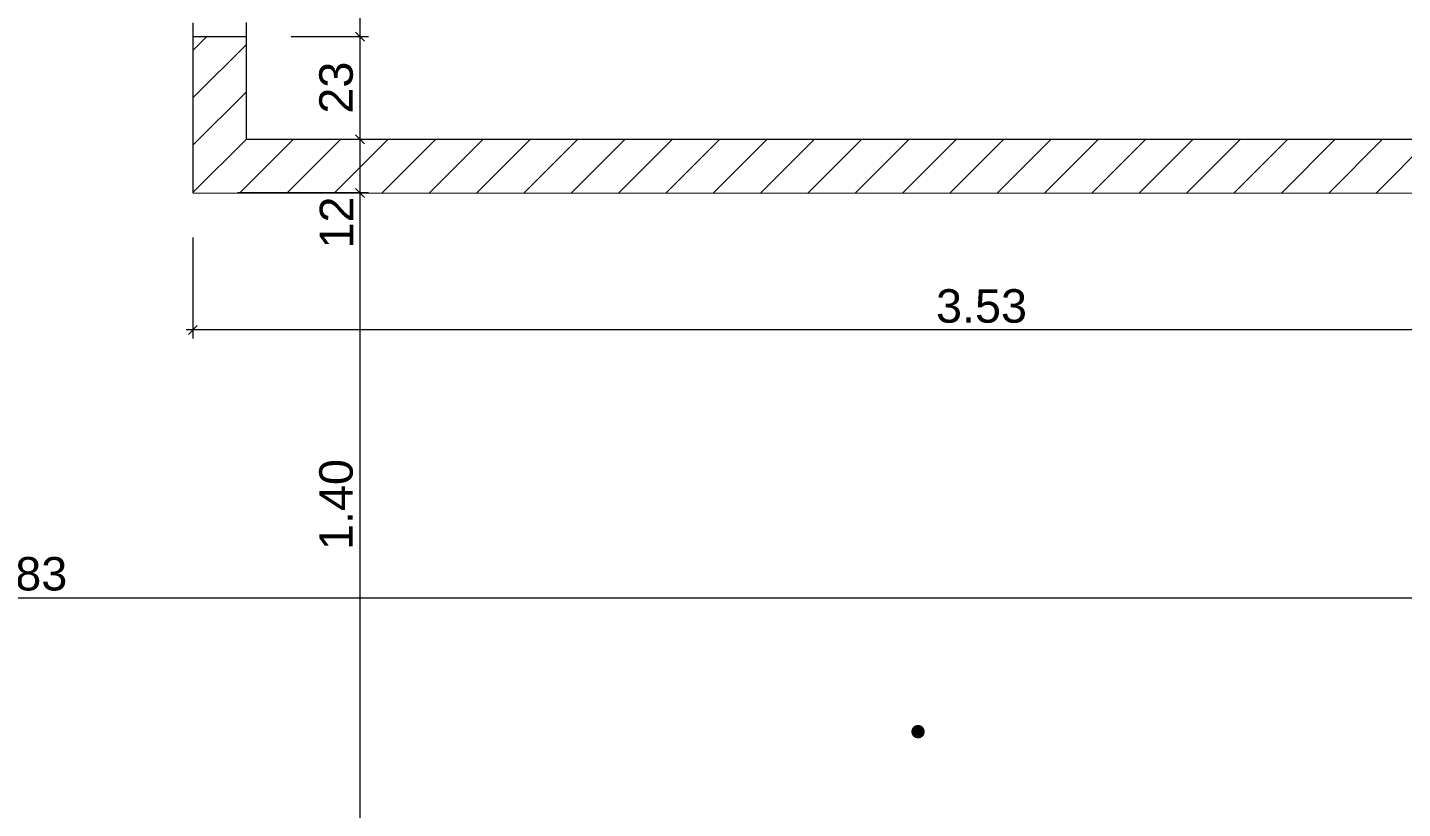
# Model space of a CAD drawing. Extents: x 0 to 1189, y 0 to 841.
# Drawn here: x 249.3 to 310.9, y 456.6 to 491.6 of the extents above; entities that cross this region are included whole.
import ezdxf

# ---------------------------------------------------------------- set-up
doc = ezdxf.new("R2010")
doc.units = 0
doc.layers.get('0').update_dxf_attribs({"lineweight": 35})
for name, color, linetype, lineweight in [('211.6 Mauerwerk Kontur', 7, 'Continuous', 25), ('211.6 Mauerwerk Schraffur', 7, 'Continuous', 25), ('273.0 Innentüren', 7, 'Continuous', 25), ('Bemassung', 7, 'Continuous', 25), ('Raumstempel', 7, 'Continuous', 25)]:
    doc.layers.add(name, color=color, linetype=linetype, lineweight=lineweight)
doc.styles.get("Standard").update_dxf_attribs({"font": 'arial.ttf'})

# ---------------------------------------------------------------- blocks, each defined once
blk = doc.blocks.new('Referenz-A0SO6TOG06', base_point=(4.401, 96.704))
at = {"layer": '211.6 Mauerwerk Kontur', "color": 0, "lineweight": 18}
for p, q in [((256.738, 491.139), (256.737, 491.139)), ((256.737, 491.139), (256.737, 484.139)), ((259.137, 491.139), (256.738, 491.139)), ((259.137, 486.539), (259.137, 491.139)), ((327.337, 486.537), (259.137, 486.539)), ((256.737, 484.139), (327.337, 484.137))]:
    blk.add_line(p, q, dxfattribs=at)
at = {"layer": '211.6 Mauerwerk Schraffur', "color": 0, "lineweight": 13}
for p, q in [((256.737, 490.522), (257.355, 491.139)), ((256.737, 488.4), (259.137, 490.8)), ((256.737, 486.279), (259.137, 488.679)), ((256.737, 484.157), (259.137, 486.557)), ((258.84, 484.139), (261.24, 486.539)), ((260.961, 484.139), (263.361, 486.539)), ((263.082, 484.139), (265.482, 486.538)), ((265.204, 484.138), (267.603, 486.538)), ((267.325, 484.138), (269.725, 486.538)), ((269.446, 484.138), (271.846, 486.538)), ((271.567, 484.138), (273.967, 486.538)), ((273.689, 484.138), (276.089, 486.538)), ((275.81, 484.138), (278.21, 486.538)), ((277.931, 484.138), (280.331, 486.538)), ((280.052, 484.138), (282.452, 486.538)), ((282.174, 484.138), (284.574, 486.538)), ((284.295, 484.138), (286.695, 486.538)), ((286.416, 484.138), (288.816, 486.538)), ((288.537, 484.138), (290.937, 486.538)), ((290.659, 484.138), (293.059, 486.538)), ((292.78, 484.138), (295.18, 486.538)), ((294.901, 484.138), (297.301, 486.537)), ((297.022, 484.138), (299.422, 486.537)), ((299.144, 484.137), (301.544, 486.537)), ((301.265, 484.137), (303.665, 486.537)), ((303.386, 484.137), (305.786, 486.537)), ((305.507, 484.137), (307.907, 486.537)), ((307.629, 484.137), (310.029, 486.537)), ((309.75, 484.137), (312.15, 486.537))]:
    blk.add_line(p, q, dxfattribs=at)
at = {"layer": '273.0 Innentüren', "color": 0, "lineweight": 13}
for p, q in [((256.738, 491.762), (256.738, 491.139)), ((259.138, 491.139), (259.138, 491.779)), ((259.137, 491.139), (259.138, 491.139))]:
    blk.add_line(p, q, dxfattribs=at)
at = {"layer": 'Bemassung', "color": 0, "lineweight": 13}
for p, q in [((264.23, 491.139), (264.23, 510.739)), ((264.605, 491.139), (261.138, 491.139)), ((264.605, 491.139), (261.138, 491.139)), ((264.43, 490.939), (264.03, 491.339)), ((264.03, 491.339), (264.43, 490.939)), ((264.23, 491.139), (264.23, 491.439)), ((264.23, 486.539), (264.23, 491.139)), ((264.23, 490.839), (264.23, 491.139)), ((264.03, 486.739), (264.43, 486.339)), ((264.43, 486.339), (264.03, 486.739)), ((264.23, 486.539), (264.23, 486.839)), ((264.605, 486.539), (261.137, 486.539)), ((264.605, 486.539), (261.137, 486.539)), ((264.23, 486.239), (264.23, 486.539)), ((264.23, 484.139), (264.23, 486.539)), ((264.43, 483.941), (264.03, 484.341)), ((264.03, 484.339), (264.43, 483.939)), ((264.23, 484.141), (264.23, 484.441)), ((264.605, 484.139), (258.737, 484.139)), ((264.605, 484.141), (263.855, 484.141)), ((264.23, 456.141), (264.23, 484.141)), ((264.23, 483.839), (264.23, 484.139)), ((256.737, 482.139), (256.737, 477.626)), ((256.937, 478.201), (256.537, 477.801)), ((256.737, 478.001), (256.437, 478.001)), ((327.337, 478.001), (256.737, 478.001)), ((170.736, 466.001), (327.337, 466.001))]:
    blk.add_line(p, q, dxfattribs=at)
at = {"layer": 'Raumstempel', "color": 0, "lineweight": 13}
for points in [[(289.017, 460.177), (288.987, 460.177), (289.017, 460.213)], [(289.053, 460.213), (289.017, 460.213), (289.053, 460.244)], [(289.051, 459.789), (289.017, 459.789), (289.017, 460.213)], [(289.053, 459.758), (289.053, 460.213), (289.017, 460.213)], [(289.093, 460.244), (289.053, 460.244), (289.093, 460.268)], [(289.091, 459.758), (289.053, 459.758), (289.053, 460.244)], [(289.093, 459.734), (289.093, 460.244), (289.053, 460.244)], [(289.137, 460.268), (289.093, 460.268), (289.137, 460.286)], [(289.135, 459.734), (289.093, 459.734), (289.093, 460.268)], [(289.137, 459.716), (289.137, 460.268), (289.093, 460.268)], [(289.183, 460.286), (289.137, 460.286), (289.183, 460.297)], [(289.182, 459.716), (289.137, 459.716), (289.137, 460.286)], [(289.183, 459.705), (289.183, 460.286), (289.137, 460.286)], [(289.23, 460.297), (289.183, 460.297), (289.23, 460.301)], [(289.229, 459.705), (289.183, 459.705), (289.183, 460.297)], [(289.23, 459.701), (289.23, 460.297), (289.183, 460.297)], [(289.277, 459.705), (289.23, 459.705), (289.23, 460.301)], [(289.277, 460.297), (289.23, 460.297), (289.23, 460.301)], [(289.277, 459.705), (289.277, 460.297), (289.23, 460.297)], [(289.322, 459.716), (289.277, 459.716), (289.277, 460.297)], [(289.322, 460.286), (289.277, 460.286), (289.277, 460.297)], [(289.322, 459.716), (289.322, 460.286), (289.277, 460.286)], [(289.366, 459.734), (289.322, 459.734), (289.322, 460.286)], [(289.366, 460.268), (289.324, 460.268), (289.322, 460.286)], [(289.366, 459.734), (289.366, 460.268), (289.324, 460.268)], [(289.406, 459.758), (289.366, 459.758), (289.366, 460.268)], [(289.406, 460.244), (289.368, 460.244), (289.366, 460.268)], [(289.406, 459.758), (289.406, 460.244), (289.368, 460.244)], [(289.442, 459.789), (289.406, 459.789), (289.406, 460.244)], [(289.442, 460.213), (289.408, 460.213), (289.406, 460.244)], [(289.442, 459.789), (289.442, 460.213), (289.408, 460.213)], [(289.472, 459.825), (289.442, 459.825), (289.442, 460.213)], [(289.472, 460.177), (289.445, 460.177), (289.442, 460.213)], [(288.933, 460.001), (288.93, 460.001), (288.933, 460.048)], [(288.933, 459.954), (288.933, 460.001), (288.93, 460.001)], [(288.944, 460.048), (288.933, 460.048), (288.944, 460.094)], [(288.941, 459.954), (288.933, 459.954), (288.933, 460.048)], [(288.944, 459.908), (288.944, 460.048), (288.933, 460.048)], [(288.944, 459.908), (288.941, 459.954), (288.933, 459.954)], [(288.962, 460.094), (288.944, 460.094), (288.962, 460.137)], [(288.959, 459.908), (288.944, 459.908), (288.944, 460.094)], [(288.962, 459.865), (288.962, 460.094), (288.944, 460.094)], [(288.962, 459.865), (288.959, 459.908), (288.944, 459.908)], [(288.987, 460.137), (288.962, 460.137), (288.987, 460.177)], [(288.984, 459.865), (288.962, 459.865), (288.962, 460.137)], [(288.987, 459.825), (288.987, 460.137), (288.962, 460.137)], [(288.987, 459.825), (288.984, 459.865), (288.962, 459.865)], [(289.015, 459.825), (288.987, 459.825), (288.987, 460.177)], [(289.017, 459.789), (289.017, 460.177), (288.987, 460.177)], [(289.017, 459.789), (289.015, 459.825), (288.987, 459.825)], [(289.053, 459.758), (289.051, 459.789), (289.017, 459.789)], [(289.093, 459.734), (289.091, 459.758), (289.053, 459.758)], [(289.137, 459.716), (289.135, 459.734), (289.093, 459.734)], [(289.183, 459.705), (289.182, 459.716), (289.137, 459.716)], [(289.23, 459.701), (289.229, 459.705), (289.183, 459.705)], [(289.23, 459.701), (289.277, 459.705), (289.23, 459.705)], [(289.277, 459.705), (289.322, 459.716), (289.277, 459.716)], [(289.322, 459.716), (289.366, 459.734), (289.322, 459.734)], [(289.366, 459.734), (289.406, 459.758), (289.366, 459.758)], [(289.406, 459.758), (289.442, 459.789), (289.406, 459.789)], [(289.442, 459.789), (289.472, 459.825), (289.442, 459.825)], [(289.472, 459.825), (289.472, 460.177), (289.445, 460.177)], [(289.497, 459.865), (289.472, 459.865), (289.472, 460.177)], [(289.497, 460.137), (289.475, 460.137), (289.472, 460.177)], [(289.472, 459.825), (289.497, 459.865), (289.472, 459.865)], [(289.497, 459.865), (289.497, 460.137), (289.475, 460.137)], [(289.515, 459.908), (289.497, 459.908), (289.497, 460.137)], [(289.515, 460.094), (289.5, 460.094), (289.497, 460.137)], [(289.497, 459.865), (289.515, 459.908), (289.497, 459.908)], [(289.515, 459.908), (289.515, 460.094), (289.5, 460.094)], [(289.526, 459.954), (289.515, 459.954), (289.515, 460.094)], [(289.526, 460.048), (289.519, 460.048), (289.515, 460.094)], [(289.515, 459.908), (289.526, 459.954), (289.515, 459.954)], [(289.526, 459.954), (289.526, 460.048), (289.519, 460.048)], [(289.53, 460.001), (289.526, 460.001), (289.526, 460.048)], [(289.526, 459.954), (289.53, 460.001), (289.526, 460.001)]]:
    blk.add_solid(points, dxfattribs=at)
at = {"layer": 'Bemassung', "color": 0, "linetype": 'Continuous', "lineweight": 13, "ltscale": 0.13, "char_height": 1.5, "attachment_point": 1, "rotation": 90}
for s, insert in [('{\\fArial;23}', (262.403, 487.695)), ('{\\fArial;12}', (262.425, 481.651)), ('{\\fArial;1.40}', (262.401, 468.139))]:
    blk.add_mtext(s, dxfattribs=dict(at, insert=insert))
at = {"layer": 'Bemassung', "color": 0, "linetype": 'Continuous', "lineweight": 13, "ltscale": 0.13, "char_height": 1.5, "attachment_point": 1}
for s, insert in [('{\\fArial;3.53}', (290.035, 479.828)), ('{\\fArial;7.83}', (247.035, 467.828))]:
    blk.add_mtext(s, dxfattribs=dict(at, insert=insert))

msp = doc.modelspace()

# ---------------------------------------------------------------- block references
at = {"color": 8, "lineweight": 25, "ltscale": 0.25, "true_color": 0x808080}
msp.add_blockref('Referenz-A0SO6TOG06', (4.401, 96.704), dxfattribs=at)

doc.saveas('drawing.dxf')
